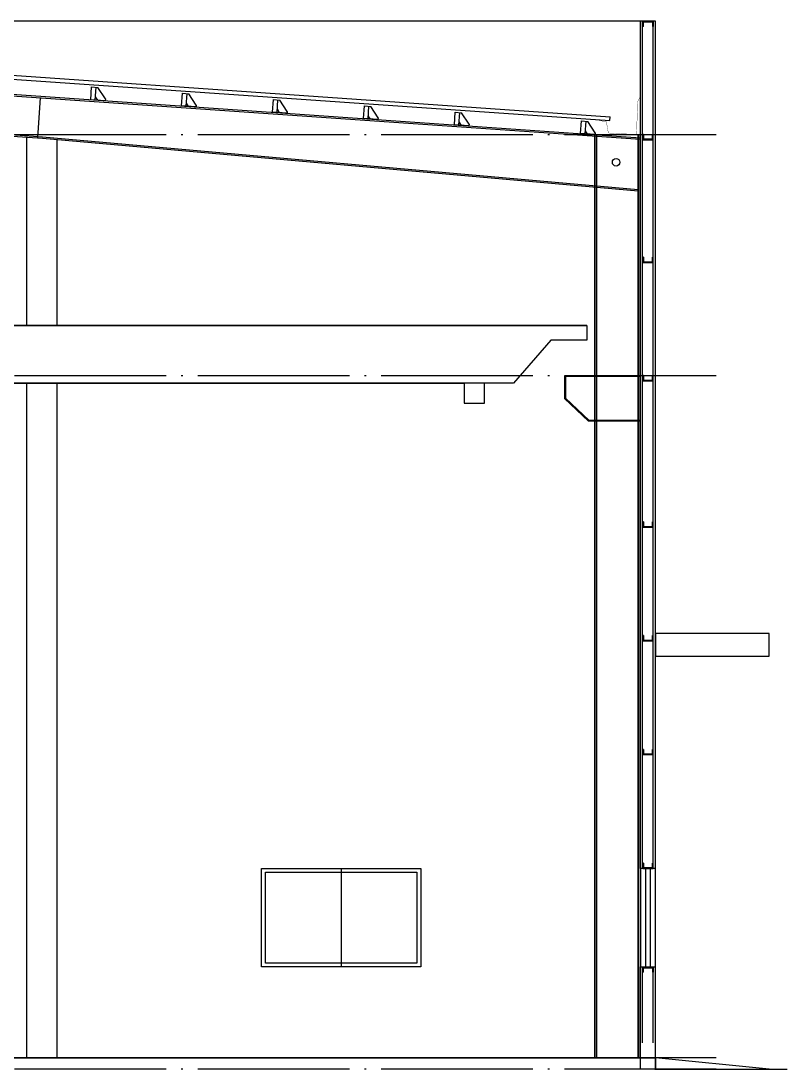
# Model space of a CAD drawing. Extents: x -21908402 to 1987571, y 88493 to 5079726.
# Drawn here: x 1828473 to 1838598, y 109834 to 123674 of the extents above; entities that cross this region are included whole.
import ezdxf

# ---------------------------------------------------------------- set-up
doc = ezdxf.new("R2010")
doc.units = 0
doc.header["$LTSCALE"] = 1000
doc.linetypes.add('DOTE', pattern=[2.42, 2, -0.2, 0.02, -0.2])
for name, color, linetype in [('DIM_LEAD', 3, 'Continuous'), ('DOTE', 1, 'DOTE'), ('E_LINE', 7, 'Continuous'), ('WALL', 6, 'Continuous'), ('WINDOW', 94, 'Continuous'), ('填充', 8, 'Continuous')]:
    doc.layers.add(name, color=color, linetype=linetype)

# ---------------------------------------------------------------- blocks, each defined once
blk = doc.blocks.new('ggggggggg')
at = {"layer": 'WINDOW'}
for p, q in [((1694780, 198003), (1696880, 198003)), ((1694780, 196703), (1694780, 198003)), ((1695830, 198003), (1695830, 196703)), ((1696880, 198003), (1696880, 196703)), ((1696880, 196703), (1694780, 196703))]:
    blk.add_line(p, q, dxfattribs=at)
blk.add_lwpolyline([(1694830, 197953), (1696830, 197953), (1696830, 196753), (1694830, 196753)], close=True, dxfattribs=at)
blk = doc.blocks.new('GHJK')
at = {"color": 3}
for p, q in [((899937, 99419), (900937, 99419)), ((899937, 99409), (900937, 99409)), ((899937, 98829), (900621, 98829)), ((899937, 98819), (900621, 98819))]:
    blk.add_line(p, q, dxfattribs=at)
for points in [[(900927, 99419), (900927, 99124), (900615, 98827)], [(900937, 99419), (900937, 99119), (900621, 98819)]]:
    blk.add_lwpolyline(points, dxfattribs=at)
blk = doc.blocks.new('14567')
at = {"color": 2}
for p, q in [((1686726, -2189448), (1686796, -2189448)), ((1686726, -2189588), (1686726, -2189448)), ((1686776, -2189588), (1686776, -2189448)), ((1686886, -2189568), (1686796, -2189448)), ((1686886, -2189588), (1686726, -2189588)), ((1686803, -2189588), (1686776, -2189552)), ((1686886, -2189568), (1686886, -2189588))]:
    blk.add_line(p, q, dxfattribs=at)
blk = doc.blocks.new('JKL')
at = {"layer": 'DIM_LEAD'}
for p, q in [((1698022, -2193689), (1698032, -2193689)), ((1698022, -2193759), (1698022, -2193689)), ((1698162, -2193759), (1698022, -2193759)), ((1698032, -2193749), (1698032, -2193689)), ((1698152, -2193749), (1698032, -2193749)), ((1698152, -2193689), (1698162, -2193689)), ((1698152, -2193689), (1698152, -2193749)), ((1698162, -2193689), (1698162, -2193759))]:
    blk.add_line(p, q, dxfattribs=at)
blk = doc.blocks.new('GGGGDD')
for p, q in [((1938547, 126452), (1924847, 126452)), ((1923886, 126113), (1937943, 125139)), ((1923887, 126163), (1937947, 125189)), ((1937943, 125139), (1937947, 125189)), ((1937642, 122433), (1937642, 122243))]:
    blk.add_line(p, q)
at = {"color": 1, "const_width": 4}
blk.add_lwpolyline([(1938347, 125461), (1938312, 125389), (1938296, 124954), (1937924, 124975), (1937899, 125120), (1937750, 125153)], dxfattribs=at)
for points in [[(1937642, 122433), (1907453, 122433)], [(1907453, 122433), (1937642, 122433)], [(1907453, 122243), (1907930, 122243), (1908423, 121672), (1936021, 121672)], [(1937642, 122243), (1937165, 122243), (1936672, 121672), (1909074, 121672)], [(1940047, 112622), (1938547, 112772)]]:
    blk.add_lwpolyline(points)
for points in [[(1936289, 121672), (1936021, 121672), (1936021, 121410), (1936289, 121410)], [(1940047, 118372), (1938547, 118372), (1938547, 118072), (1940047, 118072)]]:
    blk.add_lwpolyline(points, close=True)
at = {"const_width": 20}
blk.add_lwpolyline([(1940287, 112622), (1938547, 112622), (1938547, 112772), (1906547, 112772), (1906547, 112622), (1905414, 112622)], dxfattribs=at)
blk.add_circle((1938027, 124589), 50)
at = {"layer": 'DOTE'}
for p, q in [((1939347, 124952), (1905747, 124952)), ((1939347, 121772), (1905747, 121772)), ((1939347, 112772), (1905747, 112772)), ((1939347, 112622), (1905747, 112622))]:
    blk.add_line(p, q, dxfattribs=at)
at = {"layer": 'E_LINE', "color": 3}
for p, q in [((1922546, 125985), (1938347, 124891)), ((1922547, 126005), (1938347, 124911)), ((1922509, 125457), (1930455, 124906)), ((1922511, 125477), (1930456, 124926)), ((1930392, 124911), (1930428, 125439)), ((1930455, 124906), (1938320, 124211)), ((1930456, 124926), (1938320, 124231)), ((1937747, 112772), (1937747, 124952)), ((1937769, 112772), (1937769, 124952)), ((1937774, 112772), (1937774, 124952)), ((1938320, 112772), (1938320, 124952)), ((1938325, 112772), (1938325, 124952)), ((1938347, 115272), (1938347, 124952)), ((1938347, 112772), (1938347, 113972))]:
    blk.add_line(p, q, dxfattribs=at)
at = {"layer": 'E_LINE'}
for p, q in [((1930647, 112772), (1930247, 112772)), ((1938347, 112772), (1937747, 112772))]:
    blk.add_line(p, q, dxfattribs=at)
at = {"layer": 'WALL'}
for p, q in [((1938347, 115272), (1938347, 126452)), ((1938377, 115272), (1938377, 126452)), ((1938517, 115272), (1938517, 126452)), ((1938547, 115272), (1938547, 126452)), ((1938347, 112622), (1938347, 113972)), ((1938377, 112972), (1938377, 113972)), ((1938517, 112972), (1938517, 113972)), ((1938547, 112622), (1938547, 113972))]:
    blk.add_line(p, q, dxfattribs=at)
at = {"layer": 'WINDOW'}
for points in [[(1938547, 115272), (1938347, 115272), (1938347, 113972), (1938547, 113972)], [(1938481, 115272), (1938413, 115272), (1938413, 113972), (1938481, 113972)]]:
    blk.add_lwpolyline(points, close=True, dxfattribs=at)
at = {"layer": '填充'}
for p, q in [((1930247, 122433), (1930247, 124921)), ((1930647, 122433), (1930647, 124889)), ((1930247, 112772), (1930247, 121672)), ((1930647, 112772), (1930647, 121672))]:
    blk.add_line(p, q, dxfattribs=at)
at = {"rotation": 180}
for p in [(3636540, -2067308), (3636540, -2079787)]:
    blk.add_blockref('JKL', p, dxfattribs=at)
at = {"xscale": 1.199999999601363, "yscale": 1.2000000002663, "zscale": 1.200000000000728, "rotation": 356.0370909993146}
for p in [(93449, 2886522), (94649, 2886439), (95849, 2886356), (97049, 2886272), (98249, 2886189), (99915, 2886074)]:
    blk.add_blockref('14567', p, dxfattribs=at)
at = {"extrusion": (0, 0, -1), "zscale": -1}
for name, p in [('JKL', (-3636540, 2318645)), ('JKL', (-3636540, 2317025)), ('GHJK', (-2838284, 22353)), ('JKL', (-3636540, 2315462)), ('JKL', (-3636540, 2313532)), ('JKL', (-3636540, 2312032)), ('JKL', (-3636540, 2310532)), ('JKL', (-3636540, 2309032))]:
    blk.add_blockref(name, p, dxfattribs=at)
blk.add_blockref('ggggggggg', (238567, -82731))

msp = doc.modelspace()

# ---------------------------------------------------------------- block references
msp.add_blockref('GGGGDD', (-101698, -2778))

doc.saveas('drawing.dxf')
